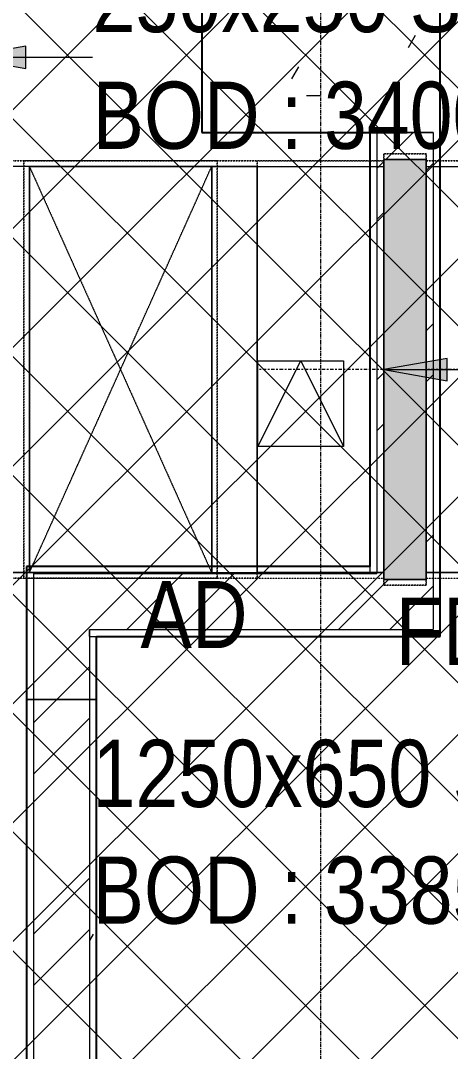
# Model space of a CAD drawing. Header units: inches. Extents: x -83664 to 20107, y -47222 to 19398.
# Drawn here: x -47043 to -45511, y -13470 to -9791 of the extents above; entities that cross this region are included whole.
import ezdxf

# ---------------------------------------------------------------- set-up
doc = ezdxf.new("R2010")
doc.units = ezdxf.units.IN
doc.header["$MEASUREMENT"] = 0
for name, pattern in [('Center', [29.999999, 12, -6, 6, -6]), ('Grid Line', [22.225, 12.7, -3.175, 3.175, -3.175]), ('Hidden 0_50', [1.0584, 0.5292, -0.5292]), ('Hidden 1_5', [2.2, 1.5, -0.7])]:
    doc.linetypes.add(name, pattern=pattern)
doc.layers.add('A-DETL', color=7, linetype='Continuous', lineweight=18, true_color=0x00a600)
doc.layers.add('M-HVAC-DUCT', color=7, linetype='Continuous', lineweight=9, true_color=0xffe97f)
for name, color, linetype, lineweight in [('A-DETL-GENF', 7, 'Continuous', 9), ('A-WALL', 7, 'Continuous', 9), ('A-WALL-PATT', 7, 'Continuous', 25), ('G-ANNO-TEXT', 7, 'Continuous', 9), ('M-HVAC-DUCT-ANNO', 7, 'Continuous', 9), ('M-HVAC-DUCT-CNTR', 7, 'Center', 9), ('M-HVAC-DUCT-IDEN', 7, 'Continuous', 18), ('S-GRID', 7, 'Continuous', 9)]:
    doc.layers.add(name, color=color, linetype=linetype, lineweight=lineweight)
doc.styles.add('Arial Narrow_21', font='ARIALN.TTF', dxfattribs={"height": 240})
pattern_1 = [(0, (0, 0), (1219.2, 304.8), [50.292, -864.108, 50.292, -864.108, -4876.8]), (0, (0, 0), (1219.2, 304.8), [-1828.8, 50.292, -1778.508, 50.292, -864.108, -2133.6]), (0, (0, 0), (1219.2, 304.8), [-4572, 50.292, -559.308, 50.292, -1473.708]), (120, (457.2, 152.4), (-873.56454, 903.4582), [50.292, -864.108, 50.292, -864.108, -4876.8]), (120, (457.2, 152.4), (-873.56454, 903.4582), [-1828.8, 50.292, -1778.508, 50.292, -864.108, -2133.6]), (120, (457.2, 152.4), (-873.56454, 903.4582), [-4572, 50.292, -559.308, 50.292, -1473.708]), (240, (609.6, 762), (-345.63546, -1208.2582), [50.292, -864.108, 50.292, -864.108, -4876.8]), (240, (609.6, 762), (-345.63546, -1208.2582), [-1828.8, 50.292, -1778.508, 50.292, -864.108, -2133.6]), (240, (609.6, 762), (-345.63546, -1208.2582), [-4572, 50.292, -559.308, 50.292, -1473.708])]
pattern_2 = [(45, (0, 0), (-377.1708, 377.1708), []), (45, (0, 571.5), (-377.1708, 377.1708), [])]

# ---------------------------------------------------------------- blocks, each defined once
blk = doc.blocks.new('M_Rec Elbow - Radius - 0_75W-V86-FIRST FLOOR AC CONDITIONING LAYOUT - PART A')
at = {"layer": 'M-HVAC-DUCT', "color": 30, "true_color": 0xff7f00}
for p, q in [((104282.5, 86610.9), (104282.5, 88060.9)), ((104282.5, 88060.9), (104282.5, 86610.9)), ((104445, 88060.9), (104282.5, 88060.9)), ((105095, 88060.9), (104282.5, 88060.9)), ((104445, 86610.9), (104445, 88060.9)), ((105095, 88060.9), (104445, 88060.9)), ((104445, 88060.9), (104445, 86610.9)), ((105095, 86610.9), (105095, 88060.9)), ((104282.5, 86610.9), (104445, 86610.9)), ((105095, 86610.9), (104282.5, 86610.9)), ((104445, 86610.9), (105095, 86610.9))]:
    blk.add_line(p, q, dxfattribs=at)
blk = doc.blocks.new('M_Rec Elbow - Radius - 0_75W-V125-FIRST FLOOR AC CONDITIONING LAYOUT - PART A')
at = {"layer": 'M-HVAC-DUCT', "color": 30, "true_color": 0xff7f00}
for p, q in [((104445, 88060.9), (104445, 86610.9)), ((104445, 86610.9), (104445, 88060.9)), ((104445, 88060.9), (105095, 88060.9)), ((104445, 88060.9), (105257.5, 88060.9)), ((105095, 88060.9), (105095, 86610.9)), ((105257.5, 88060.9), (105095, 88060.9)), ((105257.5, 88060.9), (105257.5, 86610.9)), ((105257.5, 86610.9), (105257.5, 88060.9)), ((105095, 86610.9), (104445, 86610.9)), ((104445, 86610.9), (105257.5, 86610.9)), ((105095, 86610.9), (105257.5, 86610.9))]:
    blk.add_line(p, q, dxfattribs=at)
blk = doc.blocks.new('GCE-DA-Fire Damper-Rectangular - Standard-8296422-FIRST FLOOR AC CONDITIONING LAYOUT - PART A')
at = {"layer": 'A-DETL-GENF', "true_color": 0xff7f00}
blk.add_hatch(color=30, dxfattribs=at).paths.add_polyline_path([(75, 750), (75, -750), (-75, -750), (-75, 750)])
at = {"layer": 'A-DETL-GENF', "color": 30, "true_color": 0xff7f00}
for p, q in [((75, 750), (-75, 750)), ((-75, 750), (-75, -750)), ((75, -750), (75, 750)), ((-75, -750), (75, -750))]:
    blk.add_line(p, q, dxfattribs=at)
at = {"layer": 'M-HVAC-DUCT', "color": 30, "true_color": 0xff7f00}
for p, q in [((-75, -750), (-75, 750)), ((-75, 750), (75, 750)), ((75, 750), (75, -750)), ((75, -750), (-75, -750))]:
    blk.add_line(p, q, dxfattribs=at)
blk = doc.blocks.new('TEMW-SMBZ-HO-BM-HVAC-00002_rvt-1-FIRST FLOOR AC CONDITIONING LAYOUT - PART A')
at = {"layer": 'M-HVAC-DUCT', "color": 30, "linetype": 'Hidden 0_50', "true_color": 0xff7f00}
for p, q in [((105859.4, 88105.9), (105709.4, 88105.9)), ((105709.4, 88105.9), (105709.4, 86565.9)), ((105709.4, 86565.9), (105709.4, 88105.9)), ((105709.4, 88105.9), (105859.4, 88105.9)), ((105859.4, 86565.9), (105859.4, 88105.9)), ((105859.4, 88105.9), (105859.4, 86565.9)), ((105115, 88080.9), (104282.5, 88080.9)), ((104282.5, 88080.9), (104425, 88080.9)), ((104425, 86590.9), (104425, 88080.9)), ((104425, 88080.9), (105115, 88080.9)), ((105115, 88080.9), (104425, 88080.9)), ((104425, 88080.9), (104425, 86590.9)), ((104425, 86590.9), (104425, 88080.9)), ((104425, 88080.9), (105115, 88080.9)), ((104425, 86590.9), (104425, 88080.9)), ((104425, 88080.9), (104425, 86590.9)), ((105115, 88080.9), (104425, 88080.9)), ((105257.5, 88080.9), (104425, 88080.9)), ((104425, 86590.9), (104425, 88080.9)), ((105115, 88080.9), (105115, 86590.9)), ((105115, 86590.9), (105115, 88080.9)), ((105115, 88080.9), (105115, 86590.9)), ((105115, 88080.9), (105257.5, 88080.9)), ((105115, 86590.9), (105115, 88080.9)), ((105257.5, 88080.9), (105257.5, 86590.9)), ((105257.5, 86590.9), (105257.5, 88080.9)), ((105257.5, 88080.9), (105257.5, 86590.9)), ((105257.5, 86590.9), (105257.5, 88080.9)), ((105709.4, 88080.9), (105257.5, 88080.9)), ((105257.5, 88080.9), (105709.4, 88080.9)), ((105709.4, 88080.9), (105709.4, 86590.9)), ((105709.4, 86590.9), (105709.4, 88080.9)), ((105859.4, 88080.9), (105859.4, 86590.9)), ((105859.4, 86590.9), (105859.4, 88080.9)), ((108110, 88080.9), (105859.4, 88080.9)), ((105859.4, 88080.9), (108110, 88080.9)), ((104425, 86590.9), (104282.5, 86590.9)), ((104282.5, 86590.9), (105115, 86590.9)), ((105115, 86590.9), (104425, 86590.9)), ((104425, 86590.9), (105115, 86590.9)), ((105115, 86590.9), (104425, 86590.9)), ((104425, 86590.9), (105257.5, 86590.9)), ((104425, 86590.9), (105115, 86590.9)), ((105257.5, 86590.9), (105115, 86590.9)), ((105257.5, 86590.9), (105709.4, 86590.9)), ((105257.5, 86590.9), (105709.4, 86590.9)), ((105859.4, 86590.9), (108110, 86590.9)), ((105859.4, 86590.9), (108110, 86590.9)), ((105709.4, 86565.9), (105859.4, 86565.9)), ((105859.4, 86565.9), (105709.4, 86565.9))]:
    blk.add_line(p, q, dxfattribs=at)
at = {"layer": 'M-HVAC-DUCT', "color": 30, "true_color": 0xff7f00}
for p, q in [((105257.5, 86610.9), (105257.5, 88060.9)), ((105257.5, 88060.9), (105257.5, 86610.9)), ((105257.5, 88060.9), (105709.4, 88060.9)), ((105257.5, 88060.9), (105709.4, 88060.9)), ((105709.4, 86610.9), (105709.4, 88060.9)), ((105709.4, 88060.9), (105709.4, 86610.9)), ((105859.4, 86610.9), (105859.4, 88060.9)), ((105859.4, 88060.9), (105859.4, 86610.9)), ((105859.4, 88060.9), (108110, 88060.9)), ((105859.4, 88060.9), (108110, 88060.9)), ((105709.4, 86610.9), (105257.5, 86610.9)), ((105257.5, 86610.9), (105709.4, 86610.9)), ((108110, 86610.9), (105859.4, 86610.9)), ((105859.4, 86610.9), (108110, 86610.9))]:
    blk.add_line(p, q, dxfattribs=at)
at = {"layer": 'M-HVAC-DUCT-ANNO', "color": 30, "linetype": 'Hidden 1_5', "true_color": 0xff7f00}
for p, q in [((104445, 86610.9), (104445, 88060.9)), ((104445, 88060.9), (105095, 88060.9)), ((104445, 86610.9), (105095, 88060.9)), ((104445, 88060.9), (105095, 86610.9)), ((105095, 88060.9), (105095, 86610.9)), ((105095, 86610.9), (104445, 86610.9))]:
    blk.add_line(p, q, dxfattribs=at)
at = {"layer": 'M-HVAC-DUCT-CNTR', "color": 30, "true_color": 0xff7f00}
for p, q in [((105709.4, 87335.9), (105257.5, 87335.9)), ((108110, 87335.9), (105859.4, 87335.9))]:
    blk.add_line(p, q, dxfattribs=at)
at = {"layer": 'M-HVAC-DUCT', "color": 6, "linetype": 'Hidden 0_50', "lineweight": 9, "true_color": 0xff00ff}
for name in ['M_Rec Elbow - Radius - 0_75W-V86-FIRST FLOOR AC CONDITIONING LAYOUT - PART A', 'M_Rec Elbow - Radius - 0_75W-V125-FIRST FLOOR AC CONDITIONING LAYOUT - PART A']:
    blk.add_blockref(name, (0, 0), dxfattribs=at)
at = {"layer": 'M-HVAC-DUCT', "color": 6, "linetype": 'Hidden 0_50', "lineweight": 9, "true_color": 0xff00ff, "extrusion": (0, 0, -1), "rotation": 180}
blk.add_blockref('GCE-DA-Fire Damper-Rectangular - Standard-8296422-FIRST FLOOR AC CONDITIONING LAYOUT - PART A', (-105784.4, 87335.9), dxfattribs=at)
blk = doc.blocks.new('TEMW-SMBZ-HO-BM-HVAC-00002_rvt-2-FIRST FLOOR AC CONDITIONING LAYOUT - PART A')
at = {"layer": 'M-HVAC-DUCT', "color": 30, "linetype": 'Hidden 0_50', "true_color": 0xff7f00}
for p, q in [((105859.4, 88105.9), (105709.4, 88105.9)), ((105709.4, 88105.9), (105709.4, 86565.9)), ((105709.4, 86565.9), (105709.4, 88105.9)), ((105709.4, 88105.9), (105859.4, 88105.9)), ((105859.4, 86565.9), (105859.4, 88105.9)), ((105859.4, 88105.9), (105859.4, 86565.9)), ((105115, 88080.9), (104282.5, 88080.9)), ((104282.5, 88080.9), (104425, 88080.9)), ((104425, 86590.9), (104425, 88080.9)), ((104425, 88080.9), (105115, 88080.9)), ((105115, 88080.9), (104425, 88080.9)), ((104425, 88080.9), (104425, 86590.9)), ((104425, 86590.9), (104425, 88080.9)), ((104425, 88080.9), (105115, 88080.9)), ((104425, 86590.9), (104425, 88080.9)), ((104425, 88080.9), (104425, 86590.9)), ((105115, 88080.9), (104425, 88080.9)), ((105257.5, 88080.9), (104425, 88080.9)), ((104425, 86590.9), (104425, 88080.9)), ((105115, 88080.9), (105115, 86590.9)), ((105115, 86590.9), (105115, 88080.9)), ((105115, 88080.9), (105115, 86590.9)), ((105115, 88080.9), (105257.5, 88080.9)), ((105115, 86590.9), (105115, 88080.9)), ((105257.5, 88080.9), (105257.5, 86590.9)), ((105257.5, 86590.9), (105257.5, 88080.9)), ((105257.5, 88080.9), (105257.5, 86590.9)), ((105257.5, 86590.9), (105257.5, 88080.9)), ((105709.4, 88080.9), (105257.5, 88080.9)), ((105257.5, 88080.9), (105709.4, 88080.9)), ((105709.4, 88080.9), (105709.4, 86590.9)), ((105709.4, 86590.9), (105709.4, 88080.9)), ((105859.4, 88080.9), (105859.4, 86590.9)), ((105859.4, 86590.9), (105859.4, 88080.9)), ((108110, 88080.9), (105859.4, 88080.9)), ((105859.4, 88080.9), (108110, 88080.9)), ((104425, 86590.9), (104282.5, 86590.9)), ((104282.5, 86590.9), (105115, 86590.9)), ((105115, 86590.9), (104425, 86590.9)), ((104425, 86590.9), (105115, 86590.9)), ((105115, 86590.9), (104425, 86590.9)), ((104425, 86590.9), (105257.5, 86590.9)), ((104425, 86590.9), (105115, 86590.9)), ((105257.5, 86590.9), (105115, 86590.9)), ((105257.5, 86590.9), (105709.4, 86590.9)), ((105257.5, 86590.9), (105709.4, 86590.9)), ((105859.4, 86590.9), (108110, 86590.9)), ((105859.4, 86590.9), (108110, 86590.9)), ((105709.4, 86565.9), (105859.4, 86565.9)), ((105859.4, 86565.9), (105709.4, 86565.9))]:
    blk.add_line(p, q, dxfattribs=at)
at = {"layer": 'M-HVAC-DUCT', "color": 30, "true_color": 0xff7f00}
for p, q in [((105257.5, 86610.9), (105257.5, 88060.9)), ((105257.5, 88060.9), (105257.5, 86610.9)), ((105257.5, 88060.9), (105709.4, 88060.9)), ((105257.5, 88060.9), (105709.4, 88060.9)), ((105709.4, 86610.9), (105709.4, 88060.9)), ((105709.4, 88060.9), (105709.4, 86610.9)), ((105859.4, 86610.9), (105859.4, 88060.9)), ((105859.4, 88060.9), (105859.4, 86610.9)), ((105859.4, 88060.9), (108110, 88060.9)), ((105859.4, 88060.9), (108110, 88060.9)), ((105709.4, 86610.9), (105257.5, 86610.9)), ((105257.5, 86610.9), (105709.4, 86610.9)), ((108110, 86610.9), (105859.4, 86610.9)), ((105859.4, 86610.9), (108110, 86610.9))]:
    blk.add_line(p, q, dxfattribs=at)
at = {"layer": 'M-HVAC-DUCT-ANNO', "color": 30, "linetype": 'Hidden 1_5', "true_color": 0xff7f00}
for p, q in [((104445, 86610.9), (104445, 88060.9)), ((104445, 88060.9), (105095, 88060.9)), ((104445, 86610.9), (105095, 88060.9)), ((104445, 88060.9), (105095, 86610.9)), ((105095, 88060.9), (105095, 86610.9)), ((105095, 86610.9), (104445, 86610.9))]:
    blk.add_line(p, q, dxfattribs=at)
at = {"layer": 'M-HVAC-DUCT-CNTR', "color": 30, "true_color": 0xff7f00}
for p, q in [((105709.4, 87335.9), (105257.5, 87335.9)), ((108110, 87335.9), (105859.4, 87335.9))]:
    blk.add_line(p, q, dxfattribs=at)
at = {"layer": 'M-HVAC-DUCT', "color": 6, "linetype": 'Hidden 0_50', "lineweight": 9, "true_color": 0xff00ff}
for name in ['M_Rec Elbow - Radius - 0_75W-V86-FIRST FLOOR AC CONDITIONING LAYOUT - PART A', 'M_Rec Elbow - Radius - 0_75W-V125-FIRST FLOOR AC CONDITIONING LAYOUT - PART A']:
    blk.add_blockref(name, (0, 0), dxfattribs=at)
at = {"layer": 'M-HVAC-DUCT', "color": 6, "linetype": 'Hidden 0_50', "lineweight": 9, "true_color": 0xff00ff, "extrusion": (0, 0, -1), "rotation": 180}
blk.add_blockref('GCE-DA-Fire Damper-Rectangular - Standard-8296422-FIRST FLOOR AC CONDITIONING LAYOUT - PART A', (-105784.4, 87335.9), dxfattribs=at)
blk = doc.blocks.new('SMBZ_Hospital Arch Model_2026_01_29_rvt-1-FIRST FLOOR AC CONDITIONING LAYOUT - PART A')
at = {"layer": 'A-WALL-PATT', "lineweight": 9, "true_color": 0xbbbbbb}
h = blk.add_hatch(dxfattribs=at)
h.set_pattern_fill('FP_13', color=9, style=0, pattern_type=2)
h.set_pattern_definition(pattern_1)
h.paths.add_polyline_path([(105659.4, 88182.7), (105909.4, 88182.7), (105909.4, 89032.7), (105059.4, 89032.7), (105059.4, 88182.7)])
h = blk.add_hatch(dxfattribs=at)
h.set_pattern_fill('FP_13', color=9, style=0, pattern_type=2)
h.set_pattern_definition(pattern_1)
h.paths.add_polyline_path([(105684.4, 86607.7), (105684.4, 88182.7), (105659.4, 88182.7), (105659.4, 86607.7)])
h = blk.add_hatch(dxfattribs=at)
h.set_pattern_fill('FP_12', color=9, style=0, pattern_type=2)
h.set_pattern_definition(pattern_2)
h.paths.add_polyline_path([(105709.4, 86607.7), (105709.4, 88085.9), (105859.4, 88085.9), (105859.4, 86607.7), (105884.4, 86607.7), (105884.4, 88182.7), (105684.4, 88182.7), (105684.4, 86607.7)])
h = blk.add_hatch(dxfattribs=at)
h.set_pattern_fill('FP_13', color=9, style=0, pattern_type=2)
h.set_pattern_definition(pattern_1)
h.paths.add_polyline_path([(104659.4, 86607.7), (105659.4, 86607.7), (105659.4, 86632.7), (104459.4, 86632.7), (104459.4, 86607.7)])
h = blk.add_hatch(dxfattribs=at)
h.set_pattern_fill('FP_12', color=9, style=0, pattern_type=2)
h.set_pattern_definition(pattern_2)
h.paths.add_polyline_path([(104459.4, 83707.7), (104659.4, 83707.7), (104659.4, 86607.7), (104459.4, 86607.7), (104459.4, 83732.7)])
h = blk.add_hatch(dxfattribs=at)
h.set_pattern_fill('FP_12', color=9, style=0, pattern_type=2)
h.set_pattern_definition(pattern_2)
h.paths.add_polyline_path([(104684.4, 86407.7), (105884.4, 86407.7), (105884.4, 86607.7), (105859.4, 86607.7), (105859.4, 86585.9), (105709.4, 86585.9), (105709.4, 86607.7), (104659.4, 86607.7), (104659.4, 86407.7)])
h = blk.add_hatch(dxfattribs=at)
h.set_pattern_fill('FP_13', color=9, style=0, pattern_type=2)
h.set_pattern_definition(pattern_1)
h.paths.add_polyline_path([(104659.4, 83732.7), (104684.4, 83732.7), (104684.4, 86382.7), (104659.4, 86382.7), (104659.4, 83939.4)])
at = {"layer": 'A-WALL', "color": 9, "lineweight": 25, "true_color": 0xbbbbbb}
for p, q in [((105059.4, 89032.7), (105059.4, 88182.7)), ((105909.4, 88182.7), (105909.4, 89032.7)), ((105059.4, 88182.7), (105659.4, 88182.7)), ((105659.4, 88182.7), (105659.4, 86632.7)), ((105909.4, 86632.7), (105909.4, 88182.7)), ((104459.4, 86632.7), (104434.4, 86632.7)), ((104434.4, 86632.7), (104434.4, 83732.7)), ((104684.4, 86632.7), (104459.4, 86632.7)), ((105659.4, 86632.7), (104684.4, 86632.7)), ((105909.4, 86407.7), (105909.4, 86632.7)), ((105909.4, 86382.7), (105909.4, 86407.7)), ((104684.4, 83732.7), (104684.4, 86382.7)), ((104684.4, 86382.7), (105909.4, 86382.7))]:
    blk.add_line(p, q, dxfattribs=at)
at = {"layer": 'A-WALL', "color": 9, "true_color": 0xbbbbbb}
for p, q in [((105059.4, 88182.7), (105059.4, 89032.7)), ((105909.4, 89032.7), (105909.4, 88182.7)), ((105659.4, 88182.7), (105059.4, 88182.7)), ((105659.4, 88182.7), (105659.4, 86632.7)), ((105684.4, 88182.7), (105884.4, 88182.7)), ((105884.4, 88182.7), (105684.4, 88182.7)), ((105684.4, 88182.7), (105684.4, 86632.7)), ((105884.4, 88182.7), (105884.4, 86632.7)), ((105909.4, 86632.7), (105909.4, 88182.7)), ((104434.4, 86632.7), (104684.4, 86632.7)), ((104434.4, 86632.7), (104434.4, 86157.7)), ((105659.4, 86632.7), (104684.4, 86632.7)), ((105659.4, 86632.7), (105659.4, 86607.7)), ((105684.4, 86632.7), (105684.4, 86607.7)), ((105884.4, 86632.7), (105884.4, 86607.7)), ((105909.4, 86632.7), (105909.4, 86382.7)), ((104459.4, 86607.7), (104459.4, 83732.7)), ((104459.4, 86607.7), (104659.4, 86607.7)), ((104659.4, 86607.7), (104684.4, 86607.7)), ((104684.4, 86607.7), (105659.4, 86607.7)), ((105659.4, 86607.7), (105684.4, 86607.7)), ((105684.4, 86607.7), (105659.4, 86607.7)), ((105884.4, 86607.7), (105884.4, 86407.7)), ((104659.4, 86407.7), (104659.4, 86382.7)), ((104659.4, 86382.7), (104659.4, 86407.7)), ((104659.4, 86407.7), (104684.4, 86407.7)), ((104684.4, 86407.7), (105884.4, 86407.7)), ((104659.4, 86382.7), (104659.4, 83732.7)), ((104659.4, 86382.7), (104684.4, 86382.7)), ((104684.4, 86157.7), (104684.4, 86382.7)), ((104684.4, 86382.7), (105909.4, 86382.7)), ((104684.4, 86157.7), (104434.4, 86157.7)), ((104434.4, 86157.7), (104684.4, 86157.7)), ((104434.4, 86157.7), (104434.4, 83957.7)), ((104684.4, 83957.7), (104684.4, 86157.7))]:
    blk.add_line(p, q, dxfattribs=at)

msp = doc.modelspace()

# ---------------------------------------------------------------- hatches: boundary and pattern name
at = {"layer": 'A-DETL-GENF', "true_color": 0xff0000}
h = msp.add_hatch(dxfattribs=at)
h.set_pattern_fill('FP_59', color=1, style=0, pattern_type=2)
h.set_pattern_definition([(45, (-151456.65, -98372.2), (-212.13203, 212.13203), []), (135, (-151456.65, -98372.2), (-212.13203, -212.13203), [])])
h.paths.add_polyline_path([(-62993, -37189.5), (-27297.3, -37189.5), (-27297.3, -98.4), (-62993, -98.4), (-62993, -33333)])
at = {"layer": 'M-HVAC-DUCT-IDEN', "lineweight": 9}
for points in [[(-47249.3, -9921.4), (-47024.3, -9961), (-47024.3, -9881.7)], [(-45747.3, -11036.3), (-45522.3, -11076), (-45522.3, -10996.6)]]:
    msp.add_hatch(color=256, dxfattribs=at).paths.add_polyline_path(points)

# ---------------------------------------------------------------- linework, layer by layer
at = {"layer": 'A-DETL', "color": 7, "lineweight": 9}
for p, q in [((-46196.8, -11005.6), (-45891.5, -11005.6)), ((-46196.8, -11311), (-46196.8, -11005.6)), ((-46196.8, -11311), (-46044.1, -11005.6)), ((-46044.1, -11005.6), (-45891.5, -11311)), ((-45891.5, -11005.6), (-45891.5, -11311)), ((-45891.5, -11311), (-46196.8, -11311))]:
    msp.add_line(p, q, dxfattribs=at)
at = {"layer": 'M-HVAC-DUCT-IDEN', "lineweight": 9}
for p, q in [((-47024.3, -9881.7), (-47249.3, -9921.4)), ((-47024.3, -9961), (-47024.3, -9881.7)), ((-47249.3, -9921.4), (-47024.3, -9961)), ((-47249.3, -9921.4), (-46786.5, -9921.4)), ((-45522.3, -10996.6), (-45747.3, -11036.3)), ((-45522.3, -11076), (-45522.3, -10996.6)), ((-45747.3, -11036.3), (-45522.3, -11076)), ((-45747.3, -11036.3), (-42737.4, -11036.3))]:
    msp.add_line(p, q, dxfattribs=at)
at = {"layer": 'S-GRID', "color": 254, "linetype": 'Grid Line', "true_color": 0xdcdcdc}
msp.add_line((-45972.3, -44103.7), (-45972.3, 15149.1), dxfattribs=at)

# ---------------------------------------------------------------- block references
at = {"lineweight": 5}
for name in ['SMBZ_Hospital Arch Model_2026_01_29_rvt-1-FIRST FLOOR AC CONDITIONING LAYOUT - PART A', 'TEMW-SMBZ-HO-BM-HVAC-00002_rvt-1-FIRST FLOOR AC CONDITIONING LAYOUT - PART A', 'TEMW-SMBZ-HO-BM-HVAC-00002_rvt-2-FIRST FLOOR AC CONDITIONING LAYOUT - PART A']:
    msp.add_blockref(name, (-151456.7, -98372.2), dxfattribs=at)

# ---------------------------------------------------------------- texts
at = {"layer": 'G-ANNO-TEXT', "char_height": 240, "attachment_point": 1, "style": 'Arial Narrow_21'}
for s, insert, width in [('AD', (-46615.5, -11790.8), 481.012), ('FD-05', (-45705.3, -11850.8), 974.05)]:
    msp.add_mtext(s, dxfattribs=dict(at, insert=insert, width=width))
at = {"layer": 'M-HVAC-DUCT-IDEN', "lineweight": 9, "char_height": 240, "attachment_point": 1, "style": 'Arial Narrow_21'}
for s, insert, width in [('250x250 SAD', (-46786.5, -9591.8), 2128.48), ('BOD : 3400', (-46786.5, -10008.5), 1803.797), ('1250x650 SAD', (-46786.5, -12358), 2320.885), ('BOD : 3385', (-46786.5, -12774.7), 1803.797)]:
    msp.add_mtext(s, dxfattribs=dict(at, insert=insert, width=width))

doc.saveas('drawing.dxf')
